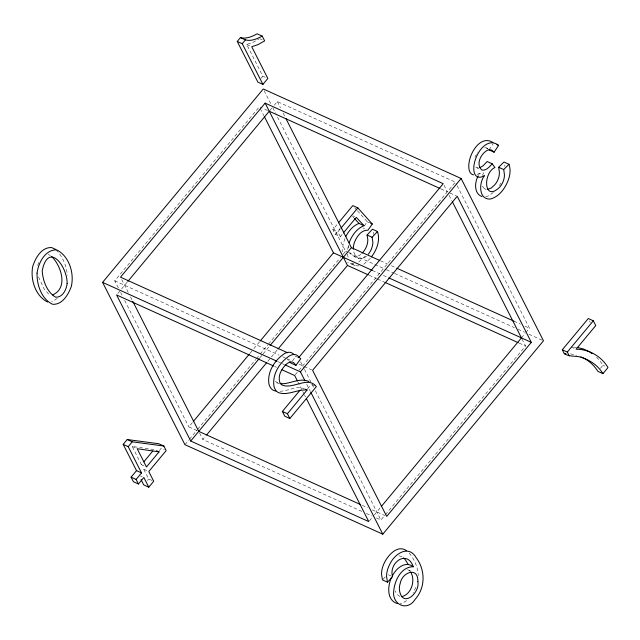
<?xml version="1.0" encoding="UTF-8"?>
<svg xmlns="http://www.w3.org/2000/svg" width="640" height="640" viewBox="0 0 640 640"><rect width="100%" height="100%" fill="white"/><g stroke="black" fill="none" stroke-linecap="round" stroke-linejoin="round"><path stroke-width="0.48" stroke-dasharray="3.2 2.4" d="M347.672 249.496L348.552 245.032M37.68 265.456L39.32 261.16M474.872 157.304L477.648 152.08M415.864 587.36L412.992 593.12M344.944 238.568L343.088 244.32L342.504 251.784M482.352 175.464L484.752 171.008M478.624 175.056L479.464 173.36L482.816 174.872M499.416 185.544L500.92 183.016M489.088 149.928L493.072 143.872M357.4 210.736L367.256 221.744L362.936 227.92L364.608 228.672M292.512 360.864L295.712 356.456M260.968 78.424L262.808 76.2L246.72 44.488L253.128 42.296L258.808 39.088M118.352 287.936L114.736 280.808L259.36 106.768L262.056 107.984M117.832 293.464L120.92 289.744M121.536 289L127.176 282.216M271.728 108.264L269.256 111.24L262.96 108.392M274.2 105.296L277.288 101.576L455.36 182.136L456.712 184.808M342.136 234.416L340.288 236.64L335.256 234.368L332.848 229.616L337.832 223.608M143.952 465.848L141.44 464.712L143.32 462.44M335.256 234.368L340.184 228.44M340.288 236.64L337.872 231.888L340.368 228.888M152.024 480.496L148.68 478.976L143.752 469.272L145 467.776M159.296 450.568L161.168 448.32L164.512 449.84M196.936 430.544L188.84 426.88L192.664 422.28M250.008 353.28L253.192 349.448M253.824 348.68L259.56 341.776M147.448 480.464L148.68 478.976M184.928 444.664L188.752 440.064M189.392 439.296L197.04 430.088M197.68 429.32L255.704 359.488M256.344 358.72L259.536 354.88M260.168 354.112L267.824 344.904M268.456 344.136L340.52 257.424M343.064 254.36L345.616 251.288L275.944 113.952M259.896 357.752L262.448 354.688M263.08 353.92L269.456 346.256M361.84 511.4L202.848 439.472L206.04 435.64M267.84 361.272L277.392 349.768M295.28 374.768L455.36 182.136M307.552 388.872L311.344 384.312M369.392 520.84L373.712 515.632M374.336 514.888L380.632 507.312M521.432 337.872L525.136 333.416M525.76 332.672L529.464 328.208L457.168 185.696M376.384 517.976L380.92 520.032L384.744 515.432M385.384 514.664L525.544 345.992L521.84 338.688M600.44 368.328L602.976 365.28L599.792 360.608L596.544 357.288M383.104 579.224L385.648 576.464M365.304 256.056L358.712 262.016M370.336 258.328L363.736 264.288M57.224 298.496L51.616 301.872M493.344 192.52L488.288 195.912L485.424 196.752M360.824 254.312C357.528 257.704 351.4 256.952 349.72 252.28M366.456 256.128C363.064 259.76 357.76 259.112 354.016 256.336M406.552 600.624L402.856 602.976L400.136 603.68M477.096 174.408L479.464 173.36M280.048 391.216C288.224 391.24 296.728 385.12 304.584 388.896M353.872 263.624L349.816 263.392L347.664 262.296M358.896 265.896L354.84 265.664L349.816 263.392M573.664 347.136L576.272 347.32M484.76 147.544L489.096 148.944M141.44 464.712L132.168 446.432L154.008 449.592L155.68 450.344M475.752 167.024L478.312 168.064M570.52 353.856L576.56 355.256M275.456 381.064L276.992 382.728L279.456 383.48M399.064 555.8L402.12 556.784M482.312 186.184L484.584 188.768L486.064 189.304M48.168 254.528L50.416 255.432M407.584 569.704L410.744 571.08M259.624 38.624L262.136 39.76M246.72 44.488L250.072 46M476.928 167.848L478.608 168.6M262.808 76.2L265.328 77.336M484.584 188.768L486.264 189.528M440.96 188.928L447.32 191.8L444.032 185.312M450.024 193.024L456.32 195.872M367.256 221.744L369.768 222.88M352.952 215.856L354.624 216.616M332.848 229.616L337.872 231.888M571.064 346.952L575.248 348.848M380.464 260.8L387.736 264.088M391.368 265.736L395.912 267.784M514.016 321.216L520.376 324.096M524.92 326.152L529.464 328.208M602.976 365.28L604.648 366.04M345.616 251.288L348.344 252.52M349.248 252.928L385.552 269.352M386.464 269.76L393.72 273.048M394.632 273.456L514.432 327.656M518.064 329.304L524.416 332.176M528.952 334.232L542.568 340.384M372.432 270.472L379.704 273.76M383.336 275.4L387.88 277.456M369.28 275.296L376.552 278.584M377.456 278.992L383.816 281.872M519.184 343.112L525.544 345.992M294.944 356.08L297.672 357.32M114.736 280.808L279.08 355.16M282.712 356.8L286.344 358.448M287.256 358.856L291.8 360.912M299.064 364.2L311.688 369.912M277.752 361.608L281.376 363.248M282.288 363.656L284.104 364.48M274.68 366.472L276.496 367.288M312.184 384.688L314.696 385.824M276.992 382.728L279.504 383.864M362.272 505.336L367.72 507.808M372.264 509.864L384.896 515.576M366.384 513.456L371.84 515.92M132.168 446.432L136.352 448.328M388.4 574.776L390.912 575.92M143.752 469.272L147.944 471.168M140.504 475.96L142.176 476.72M359.04 258.608C355.504 257.384 353.912 253.464 353.408 250.032M399.864 596.464L396.984 594.36L395.216 591.016M354.84 265.664L350.84 262.816M486.584 147.808L487.832 148.864M409.064 570.32L410.36 571.48M48.592 294.088L44.072 288.848L38.256 276.288M56 249.88C62.776 256.48 66.56 265.944 67.36 275.296M352.552 216.48L353.84 217.864M354.776 207.8L356.744 210M409.208 553.144C414.528 559.352 417.84 567.392 418.272 575.576M589.504 320.912L590.312 322.504M449.128 195.368L451.84 200.712M277.288 101.576L280.448 107.808M283.16 113.152L284.968 116.712M264.184 90.768L270.968 104.144M272.776 107.712L275.496 113.064M260.264 108.552L263.88 115.672M300.64 361.784L304.056 368.512M304.504 369.408L311.736 383.656M312.184 384.544L313.544 387.216M315.352 390.784L380.92 520.032M306.776 384.36L310.392 391.488M297.824 381.744L302.344 390.656M302.8 391.544L304.152 394.216M304.608 395.104L305.512 396.888M121.744 279.6L128.24 292.408M130.504 296.864L132.312 300.424M199.56 432.976L202.848 439.472M120.608 292.384L122.872 296.84M124.68 300.4L188.84 426.88M347.536 254.056L348.12 257.368M373.264 232.184L373.488 234.544M348.384 247.752A13.12 7.68 -65.7 0 1 348.328 245.296M287.256 359.76A11.512 6.736 -65.7 0 1 288.632 360.336M504.744 164.952A19.728 11.544 -65.7 0 1 504.952 166.48"/><path stroke-width="0.96" d="M391.696 577.224C387.448 585.52 386.528 600.56 397.528 603.632M349.208 242.688C351.848 235.504 356.672 228.624 363.992 225.664L356.296 217.368L343.368 232.936M478.208 175.896C474.528 182.128 473.88 193.744 482 196.592M392.16 576.392C395.672 568.816 404.96 560.32 413.304 566.752C406.976 548.856 388.36 563.16 392.584 576.672L387.488 582.184L382.464 579.912L381.536 574.24A16.936 9.92 -65.7 0 1 384.768 561.968C388.672 554.632 397.88 544.392 406.608 550.76M345.712 236.72C348.584 231.024 352.896 225.808 358.96 223.392L363.992 225.664M489.088 149.928L494.12 152.2L498.592 145.384C484.496 134.144 469.72 162.504 474.792 174.072A14.136 8.272 -65.7 0 0 481.328 177.032L484.488 175.632C478.888 182.464 478.376 199.968 490.448 199.032C500.224 196.344 506.424 186.56 509.176 177.32A19.728 11.544 -65.7 0 0 509.768 167.224L508.976 164.288L503.952 162.016L498.688 167.28L499.384 172.296A11.872 6.952 -65.7 0 1 494.872 184.696L491.352 187.944L487.768 189.328M338.456 222.856L352.8 205.6L357.832 207.872L372.28 224.016L367.96 230.192C361.152 229.88 356.712 236.76 354.44 242.368A13.12 7.68 -65.7 0 0 353.344 249.24M295.936 365.344L300.736 358.728L296.936 355.176A17.584 10.296 -65.7 0 0 289.888 355.616C279.88 362 271.952 374.232 274 386.44A20.048 11.736 -65.7 0 0 278.368 392.592C287.888 396.008 297.488 389.032 307.096 390.032L287.416 413.72L289.84 418.504L316.368 386.584C307.856 375.672 292.784 389.792 282.016 385L279.968 382.784C277.368 375.568 281.912 367.864 287.432 363.36A11.512 6.736 -65.7 0 1 293.656 362.608L295.936 365.344L290.912 363.072L289.776 361.704M371.336 256.992C376.816 249.968 380.44 240.32 377.488 231.504L372.464 229.232L367.064 235.016L367.808 239.504A12.088 7.072 -65.7 0 1 363.232 251.96L362.032 253.224M479.888 167.68L483.2 165.704L487.16 161.512L492.192 163.784C489.648 166.688 486.272 170.912 481.96 170.12C475.104 164.28 481.504 152.088 488.872 149.696L491.608 150.08L494.12 152.2M237.24 41.432L240.408 37.608C246.232 39.232 252.136 36.52 257.184 33.816L262.208 36.088L264.648 40.896L258.152 44.568L251.752 46.76L267.84 78.472L262.912 84.4L257.888 82.128L237.24 41.432L242.264 43.704L262.912 84.4M242.264 43.704L245.44 39.88C251.256 41.512 257.16 38.8 262.208 36.088M102.584 282.36L263.28 88.984L461.136 178.496L543.472 340.8L382.784 534.176L184.928 444.664L102.584 282.36L276.84 361.2M298.584 357.728L443.208 183.688L265.136 103.128L120.512 277.168L287.68 352.792M127.816 281.448L269.256 111.24L440.056 188.512M148.776 487.184L143.848 477.48L138.432 484L136.12 479.44L141.536 472.912L136.512 470.64L123.184 444.376L127.208 439.528L158.848 443.76L163.872 446.032L166.192 450.592L148.776 471.544L153.704 481.248L148.776 487.184L143.752 484.904L141.064 479.616M141.536 472.912L128.208 446.648L132.232 441.808L163.872 446.032M138.432 484L133.408 481.728L131.088 477.16L136.512 470.64M143.952 461.688L152.744 451.104M340.992 228.136L357.832 207.872M159.032 451.864L146.464 466.984L137.192 448.712L159.032 451.864L156.52 450.728M193.304 421.512L249.368 354.048M260.2 341.008L333.464 252.84L264.328 116.568M306.416 398.672L368.768 521.584L190.704 441.024L259.264 358.52M270.088 345.488L351.392 247.648L285.872 118.496M206.672 434.872L266.56 362.8M278.032 349L347.48 265.432L265.136 103.128M304.96 380.792L300.44 371.872L461.136 178.496M289.84 418.504L284.816 416.232L282.392 411.448L300.168 390.056M381.264 506.552L521.432 337.872L452.296 201.6M531.32 342.352L386.696 516.392L312.592 370.32L457.216 196.28L531.32 342.352L388.784 277.864M602.936 373.648C598.336 366.016 590.832 360.568 582.448 357.736C576.512 355.232 569.736 357.376 564.272 353.656L562.312 349.784L588.288 318.52L593.312 320.792L595.744 325.576L576.088 349.232C589.024 349.08 601.488 356.44 608 367.552L602.936 373.648L597.912 371.376C593.888 364.96 587.968 359.624 580.848 356.912M569.296 355.928L567.336 352.056L593.312 320.792M368.256 254.24A12.088 7.072 -65.7 0 0 372.832 241.776L372.088 237.288L377.488 231.504M492.192 163.784L494.952 167.496C482.664 172.92 483.696 203.128 499.896 186.968A11.872 6.952 -65.7 0 0 504.416 174.568L503.712 169.552L508.976 164.288M52.616 294.928C68.472 288.12 61.28 265.752 51.584 256.472M401.544 596.664C411.52 594.536 415.68 580.296 410.72 572.04M280.28 383.728C289.896 384.408 299.68 377.24 309.016 381.544M413.304 566.752C401.416 566.664 394.728 580.24 393.768 590.64C391.6 604.384 407.256 612.176 415.224 599.216C425.6 587.696 425.432 569.768 416.136 557.64C408.504 544.208 394.392 554.096 389.792 564.24A16.936 9.92 -65.7 0 0 386.56 576.512L387.488 582.184M564.272 353.656L566.056 353.712M577.144 347.376L583.52 349.04L589.712 351.92L592.08 353.648M275.88 391.152L273.344 390.312A20.048 11.736 -65.7 0 1 268.976 384.168C266.928 371.952 274.856 359.728 284.864 353.344A17.584 10.296 -65.7 0 1 291.912 352.904L293.904 354.288M55.384 249.248L51.592 247.56C41.408 247.048 35.36 258.12 32.72 266.512C30.184 279.464 35.376 295.992 47.624 302.032M496.92 144.632L498.592 145.384M240.408 37.608L245.44 39.88M498.688 167.28L503.712 169.552M370.6 223.256L372.28 224.016M367.064 235.016L372.088 237.288M351.392 247.648L379.56 260.392M396.824 268.2L514.016 321.216M562.312 349.784L567.336 352.056M333.464 252.84L372.432 270.472M347.48 265.432L368.376 274.888M384.728 282.28L518.28 342.704M285.008 364.888L300.44 371.872M273.768 366.056L116.592 294.952L190.704 441.024M281.944 369.76L294.664 375.512L297.376 380.856M305.424 389.28L307.096 390.032M282.392 411.448L287.416 413.72M360.456 504.52L198.736 431.36L132.76 301.312M127.208 439.528L132.232 441.808M123.184 444.376L128.208 446.648M131.088 477.16L136.12 479.44M403.344 557.888L405.168 559.552L408.272 564.48M492.968 142.568C478.728 133.008 464.896 160.28 469.768 171.8A14.136 8.272 -65.7 0 0 473.592 174.904M354.48 218.552L358.96 223.392M310.848 392.384L382.784 534.176M37.048 273.136C36.768 284.824 41.464 299.128 52.648 304.304C62.424 304.92 68.32 294.528 71.256 286.608C74.52 273.4 69.2 256.056 56.616 249.832C45 249.656 38.32 263.096 37.048 273.136M417.888 581.672C420.112 593.064 402.368 608.536 399.472 590.304A12.976 7.592 -65.7 0 1 400.32 582.96C402.272 572.312 418.312 566.096 417.888 581.672M67.104 283.496C66.504 289.52 62.728 297.528 55.688 297.216C46.92 292.144 42.736 280.424 42.208 270.648C48.416 240.96 67.552 266.728 67.104 283.496"/></g></svg>
